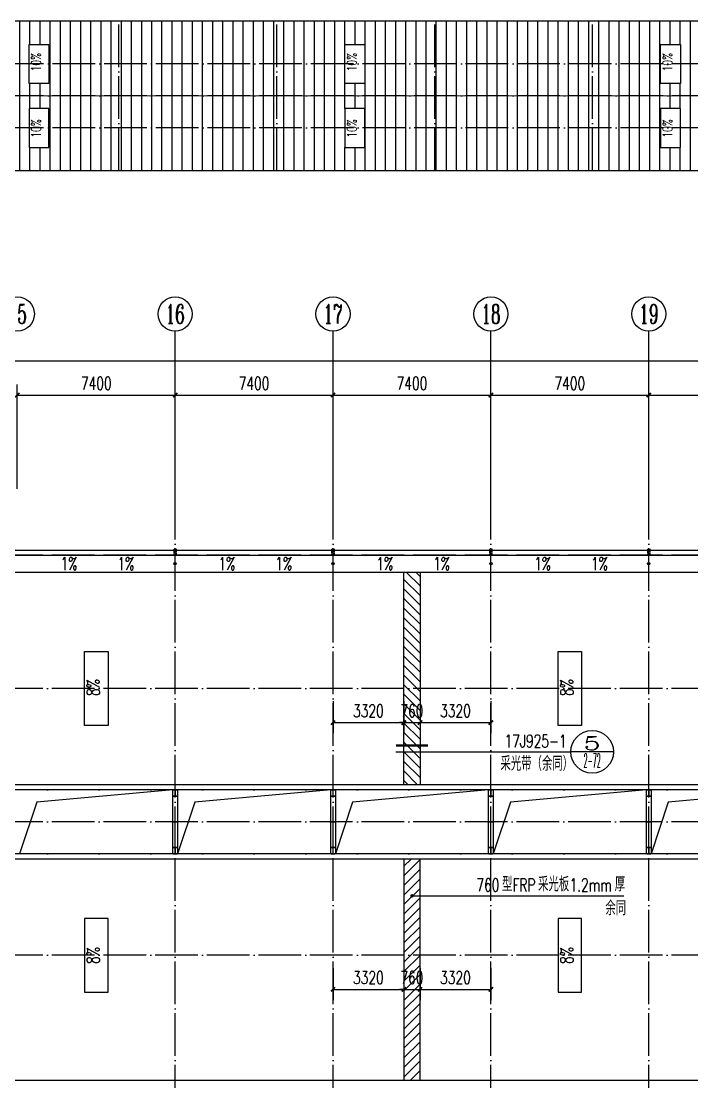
# Model space of a CAD drawing. Extents: x 13898408 to 14113608, y -853943 to -68012.
# Drawn here: x 14020392 to 14051825, y -511923 to -462223 of the extents above; entities that cross this region are included whole.
import ezdxf
from ezdxf.enums import TextEntityAlignment as Align

# ---------------------------------------------------------------- set-up
doc = ezdxf.new("R2010")
doc.units = 0
doc.header["$LTSCALE"] = 1000
doc.header["$MEASUREMENT"] = 0
doc.linetypes.add('DASH', pattern=[0.35, 0.25, -0.1])
doc.linetypes.add('DOTE', pattern=[2.4200000000000004, 2, -0.2, 0.02, -0.2])
for name, color, linetype in [('AXIS', 3, 'Continuous'), ('AXIS_TEXT', 7, 'Continuous'), ('COLUMN', 2, 'Continuous'), ('DIM_IDEN', 3, 'Continuous'), ('DIM_LEAD', 3, 'Continuous'), ('DIM_SYMB', 3, 'Continuous'), ('DOTE', 1, 'DOTE'), ('PUB_DIM', 3, 'Continuous'), ('PUB_TEXT', 7, 'Continuous'), ('WALL-PARAPET', 6, 'Continuous'), ('填充', 251, 'Continuous'), ('采光带', 4, 'Continuous'), ('雨水管', 4, 'Continuous')]:
    doc.layers.add(name, color=color, linetype=linetype)
doc.styles.add('_TCH_AXIS', font='COMPLEX', dxfattribs={"bigfont": 'GBCBIG'})
doc.styles.add('_TCH_DIM', font='SIMPLEX', dxfattribs={"bigfont": 'GBCBIG'})
doc.styles.add('_TCH_DIM_T3', font='SIMPLEX', dxfattribs={"width": 0.7058823529411765, "bigfont": 'GBCBIG'})
doc.styles.add('_TCH_LABEL', font='COMPLEX', dxfattribs={"bigfont": 'GBCBIG'})
doc.styles.add('COMPLEX', font='COMPLEX')
doc.dimstyles.new('_TCH_ARCH&&200', dxfattribs={"dimtxt": 595, "dimasz": 200, "dimexe": 500, "dimexo": 600, "dimgap": 252.5, "dimtad": 1, "dimdec": 0, "dimzin": 0, "dimdsep": 46, "dimtxsty": '_TCH_DIM_T3', "dimblk": 'ARCHTICK', "dimcen": 0.09, "dimclrt": 7, "dimazin": 2, "dimtfac": 1, "dimtdec": 0, "dimtix": 1, "dimtmove": 2, "dimatfit": 3, "dimfxl": 0, "dimtolj": 1, "dimtzin": 0, "dimarcsym": 0})

# ---------------------------------------------------------------- blocks, each defined once
blk = doc.blocks.new('A$C0FCD69EC')
at = {"layer": 'COLUMN'}
blk.add_hatch(color=256, dxfattribs=at).paths.add_polyline_path([(299.999714444275, 180.0000497678993), (293.9997144443914, 180.0000497677538), (293.9997144441586, 94.00004976792843), (5.999714444275014, 94.00004976798664), (5.999714444391429, 180.0000497678702), (-0.0002855557249858975, 180.0000497678993), (-0.0002855557249858975, 4.976792843081057e-05), (5.999714444391429, 4.976781201548874e-05), (5.999714444275014, 86.0000497677247), (293.9997144445078, 86.00004976789933), (293.999714444275, 4.976769560016692e-05), (299.9997144443914, 4.976789932698011e-05)])
blk.add_lwpolyline([(299.9997144443914, 4.976789932698011e-05), (293.999714444275, 4.976766649633646e-05), (293.9997144443914, 86.00004976789933), (5.999714444391429, 86.0000497676665), (5.999714444391429, 4.976778291165829e-05), (-0.0002855556085705757, 4.976789932698011e-05), (-0.0002855556085705757, 180.0000497678993), (5.999714444391429, 180.0000497678993), (5.999714444391429, 94.00004976801574), (293.9997144443914, 94.00004976789933), (293.9997144443914, 180.0000497677829), (299.9997144443914, 180.0000497678993)], close=True, dxfattribs=at)
blk = doc.blocks.new('A$C22C4548D')
blk.add_line((0.0004046472022309899, 9.999955800594762), (300.0004046472022, 9.999955800594762))
blk.add_lwpolyline([(30.00040464720223, 19.99995580059476), (270.0004046472022, 19.99995580059476), (270.0004046472022, -4.419940523803234e-05), (30.00040464720223, -4.419940523803234e-05)], close=True)
blk = doc.blocks.new('_AXISO')
blk.add_circle((0, 0), 0.5)
at = {"layer": 'AXIS_TEXT', "style": 'COMPLEX', "width": 1.041666666666667}
blk.add_attdef('A', text='', height=0.56, dxfattribs=at).set_placement((-0.25, -0.28), (0.25, -0.28), align=Align.FIT)
blk = doc.blocks.new('_ArchTick')
at = {"color": 0, "linetype": 'ByBlock', "const_width": 0.4}
blk.add_lwpolyline([(-0.5, -0.5), (0.5, 0.5)], dxfattribs=at)
blk = doc.blocks.new('*D288')
at = {"layer": 'AXIS', "color": 0, "lineweight": -2}
for p, q in [((13916367.97687772, -484143.0729510067), (13916367.97687772, -477643.0729510067)), ((14079647.97687772, -484143.0729510067), (14079647.97687772, -477643.0729510067)), ((13916367.97687772, -478143.0729510067), (14079647.97687772, -478143.0729510067))]:
    blk.add_line(p, q, dxfattribs=at)
at = {"layer": 'Defpoints', "color": 0}
for p in [(14079647.97687772, -478143.0729510067), (13916367.97687772, -484743.0729510067), (14079647.97687772, -484743.0729510067)]:
    blk.add_point(p, dxfattribs=at)
at = {"layer": 'AXIS', "color": 0, "lineweight": -2, "xscale": 200, "yscale": 200, "zscale": 200, "rotation": 180}
blk.add_blockref('_ArchTick', (13916367.97687772, -478143.0729510067), dxfattribs=at)
at = {"layer": 'AXIS', "color": 0, "lineweight": -2, "xscale": 200, "yscale": 200, "zscale": 200}
blk.add_blockref('_ArchTick', (14079647.97687772, -478143.0729510067), dxfattribs=at)
at = {"layer": 'AXIS', "color": 7, "insert": (13998007.97687772, -477593.0729510067), "char_height": 595, "attachment_point": 5, "style": '_TCH_DIM_T3'}
blk.add_mtext('\\A1;163280', dxfattribs=at)
blk = doc.blocks.new('*D304')
at = {"layer": 'AXIS', "color": 0, "lineweight": -2}
for p, q in [((14020207.97687771, -484143.0729510067), (14020207.97687771, -479243.0729510067)), ((14027607.97687771, -484143.0729510067), (14027607.97687771, -479243.0729510067)), ((14020207.97687771, -479743.0729510067), (14027607.97687771, -479743.0729510067))]:
    blk.add_line(p, q, dxfattribs=at)
at = {"layer": 'Defpoints', "color": 0}
for p in [(14027607.97687771, -479743.0729510067), (14020207.97687771, -484743.0729510067), (14027607.97687771, -484743.0729510067)]:
    blk.add_point(p, dxfattribs=at)
at = {"layer": 'AXIS', "color": 0, "lineweight": -2, "xscale": 200, "yscale": 200, "zscale": 200, "rotation": 180}
blk.add_blockref('_ArchTick', (14020207.97687771, -479743.0729510067), dxfattribs=at)
at = {"layer": 'AXIS', "color": 0, "lineweight": -2, "xscale": 200, "yscale": 200, "zscale": 200}
blk.add_blockref('_ArchTick', (14027607.97687771, -479743.0729510067), dxfattribs=at)
at = {"layer": 'AXIS', "color": 7, "insert": (14023907.97687771, -479193.0729510067), "char_height": 595, "attachment_point": 5, "style": '_TCH_DIM_T3'}
blk.add_mtext('\\A1;7400', dxfattribs=at)
blk = doc.blocks.new('*D305')
at = {"layer": 'AXIS', "color": 0, "lineweight": -2}
for p, q in [((14027607.97687771, -484143.0729510067), (14027607.97687771, -479243.0729510067)), ((14035007.97687771, -484143.0729510067), (14035007.97687771, -479243.0729510067)), ((14027607.97687771, -479743.0729510067), (14035007.97687771, -479743.0729510067))]:
    blk.add_line(p, q, dxfattribs=at)
at = {"layer": 'Defpoints', "color": 0}
for p in [(14035007.97687771, -479743.0729510067), (14027607.97687771, -484743.0729510067), (14035007.97687771, -484743.0729510067)]:
    blk.add_point(p, dxfattribs=at)
at = {"layer": 'AXIS', "color": 0, "lineweight": -2, "xscale": 200, "yscale": 200, "zscale": 200, "rotation": 180}
blk.add_blockref('_ArchTick', (14027607.97687771, -479743.0729510067), dxfattribs=at)
at = {"layer": 'AXIS', "color": 0, "lineweight": -2, "xscale": 200, "yscale": 200, "zscale": 200}
blk.add_blockref('_ArchTick', (14035007.97687771, -479743.0729510067), dxfattribs=at)
at = {"layer": 'AXIS', "color": 7, "insert": (14031307.97687771, -479193.0729510067), "char_height": 595, "attachment_point": 5, "style": '_TCH_DIM_T3'}
blk.add_mtext('\\A1;7400', dxfattribs=at)
blk = doc.blocks.new('*D306')
at = {"layer": 'AXIS', "color": 0, "lineweight": -2}
for p, q in [((14035007.97687771, -484143.0729510067), (14035007.97687771, -479243.0729510067)), ((14042407.97687771, -484143.0729510067), (14042407.97687771, -479243.0729510067)), ((14035007.97687771, -479743.0729510067), (14042407.97687771, -479743.0729510067))]:
    blk.add_line(p, q, dxfattribs=at)
at = {"layer": 'Defpoints', "color": 0}
for p in [(14042407.97687771, -479743.0729510067), (14035007.97687771, -484743.0729510067), (14042407.97687771, -484743.0729510067)]:
    blk.add_point(p, dxfattribs=at)
at = {"layer": 'AXIS', "color": 0, "lineweight": -2, "xscale": 200, "yscale": 200, "zscale": 200, "rotation": 180}
blk.add_blockref('_ArchTick', (14035007.97687771, -479743.0729510067), dxfattribs=at)
at = {"layer": 'AXIS', "color": 0, "lineweight": -2, "xscale": 200, "yscale": 200, "zscale": 200}
blk.add_blockref('_ArchTick', (14042407.97687771, -479743.0729510067), dxfattribs=at)
at = {"layer": 'AXIS', "color": 7, "insert": (14038707.97687771, -479193.0729510067), "char_height": 595, "attachment_point": 5, "style": '_TCH_DIM_T3'}
blk.add_mtext('\\A1;7400', dxfattribs=at)
blk = doc.blocks.new('*D307')
at = {"layer": 'AXIS', "color": 0, "lineweight": -2}
for p, q in [((14042407.97687771, -484143.0729510067), (14042407.97687771, -479243.0729510067)), ((14049807.97687771, -484143.0729510067), (14049807.97687771, -479243.0729510067)), ((14042407.97687771, -479743.0729510067), (14049807.97687771, -479743.0729510067))]:
    blk.add_line(p, q, dxfattribs=at)
at = {"layer": 'Defpoints', "color": 0}
for p in [(14049807.97687771, -479743.0729510067), (14042407.97687771, -484743.0729510067), (14049807.97687771, -484743.0729510067)]:
    blk.add_point(p, dxfattribs=at)
at = {"layer": 'AXIS', "color": 0, "lineweight": -2, "xscale": 200, "yscale": 200, "zscale": 200, "rotation": 180}
blk.add_blockref('_ArchTick', (14042407.97687771, -479743.0729510067), dxfattribs=at)
at = {"layer": 'AXIS', "color": 0, "lineweight": -2, "xscale": 200, "yscale": 200, "zscale": 200}
blk.add_blockref('_ArchTick', (14049807.97687771, -479743.0729510067), dxfattribs=at)
at = {"layer": 'AXIS', "color": 7, "insert": (14046107.97687771, -479193.0729510067), "char_height": 595, "attachment_point": 5, "style": '_TCH_DIM_T3'}
blk.add_mtext('\\A1;7400', dxfattribs=at)
blk = doc.blocks.new('*D308')
at = {"layer": 'AXIS', "color": 0, "lineweight": -2}
for p, q in [((14049807.97687771, -484143.0729510067), (14049807.97687771, -479243.0729510067)), ((14057207.97687771, -484143.0729510067), (14057207.97687771, -479243.0729510067)), ((14049807.97687771, -479743.0729510067), (14057207.97687771, -479743.0729510067))]:
    blk.add_line(p, q, dxfattribs=at)
at = {"layer": 'Defpoints', "color": 0}
for p in [(14057207.97687771, -479743.0729510067), (14049807.97687771, -484743.0729510067), (14057207.97687771, -484743.0729510067)]:
    blk.add_point(p, dxfattribs=at)
at = {"layer": 'AXIS', "color": 0, "lineweight": -2, "xscale": 200, "yscale": 200, "zscale": 200, "rotation": 180}
blk.add_blockref('_ArchTick', (14049807.97687771, -479743.0729510067), dxfattribs=at)
at = {"layer": 'AXIS', "color": 0, "lineweight": -2, "xscale": 200, "yscale": 200, "zscale": 200}
blk.add_blockref('_ArchTick', (14057207.97687771, -479743.0729510067), dxfattribs=at)
at = {"layer": 'AXIS', "color": 7, "insert": (14053507.97687771, -479193.0729510067), "char_height": 595, "attachment_point": 5, "style": '_TCH_DIM_T3'}
blk.add_mtext('\\A1;7400', dxfattribs=at)
blk = doc.blocks.new('*D726')
at = {"layer": 'Defpoints', "color": 0}
for p in [(14035007.97687771, -505993.0729510067), (14038327.97687771, -505993.0729510067), (14038327.97687771, -507593.0729509343)]:
    blk.add_point(p, dxfattribs=at)
at = {"layer": 'PUB_DIM', "color": 0, "lineweight": -2}
for p, q in [((14035007.97687771, -506593.0729510067), (14035007.97687771, -508093.0729509343)), ((14038327.97687771, -506593.0729510067), (14038327.97687771, -508093.0729509343)), ((14035007.97687771, -507593.0729509343), (14038327.97687771, -507593.0729509343))]:
    blk.add_line(p, q, dxfattribs=at)
at = {"layer": 'PUB_DIM', "color": 0, "lineweight": -2, "xscale": 200, "yscale": 200, "zscale": 200, "rotation": 180}
blk.add_blockref('_ArchTick', (14035007.97687771, -507593.0729509343), dxfattribs=at)
at = {"layer": 'PUB_DIM', "color": 0, "lineweight": -2, "xscale": 200, "yscale": 200, "zscale": 200}
blk.add_blockref('_ArchTick', (14038327.97687771, -507593.0729509343), dxfattribs=at)
at = {"layer": 'PUB_DIM', "color": 7, "insert": (14036667.97687771, -507043.0729509343), "char_height": 595, "attachment_point": 5, "style": '_TCH_DIM_T3'}
blk.add_mtext('\\A1;3320', dxfattribs=at)
blk = doc.blocks.new('*D727')
at = {"layer": 'Defpoints', "color": 0}
for p in [(14038327.97687771, -505993.0729510067), (14039087.97687771, -505993.0729510067), (14039087.97687771, -507593.0729509343)]:
    blk.add_point(p, dxfattribs=at)
at = {"layer": 'PUB_DIM', "color": 0, "lineweight": -2}
for p, q in [((14038327.97687771, -506593.0729510067), (14038327.97687771, -508093.0729509343)), ((14039087.97687771, -506593.0729510067), (14039087.97687771, -508093.0729509343)), ((14038327.97687771, -507593.0729509343), (14038127.97687771, -507593.0729509343)), ((14038327.97687771, -507593.0729509343), (14039087.97687771, -507593.0729509343)), ((14039087.97687771, -507593.0729509343), (14039287.97687771, -507593.0729509343))]:
    blk.add_line(p, q, dxfattribs=at)
at = {"layer": 'PUB_DIM', "color": 0, "lineweight": -2, "xscale": 200, "yscale": 200, "zscale": 200}
blk.add_blockref('_ArchTick', (14038327.97687771, -507593.0729509343), dxfattribs=at)
at = {"layer": 'PUB_DIM', "color": 0, "lineweight": -2, "xscale": 200, "yscale": 200, "zscale": 200, "rotation": 180}
blk.add_blockref('_ArchTick', (14039087.97687771, -507593.0729509343), dxfattribs=at)
at = {"layer": 'PUB_DIM', "color": 7, "insert": (14038707.97687771, -507043.0729509343), "char_height": 595, "attachment_point": 5, "style": '_TCH_DIM_T3'}
blk.add_mtext('\\A1;760', dxfattribs=at)
blk = doc.blocks.new('*D728')
at = {"layer": 'Defpoints', "color": 0}
for p in [(14039087.97687771, -505993.0729510067), (14042407.97687771, -505993.0729510067), (14042407.97687771, -507593.0729509343)]:
    blk.add_point(p, dxfattribs=at)
at = {"layer": 'PUB_DIM', "color": 0, "lineweight": -2}
for p, q in [((14039087.97687771, -506593.0729510067), (14039087.97687771, -508093.0729509343)), ((14042407.97687771, -506593.0729510067), (14042407.97687771, -508093.0729509343)), ((14039087.97687771, -507593.0729509343), (14042407.97687771, -507593.0729509343))]:
    blk.add_line(p, q, dxfattribs=at)
at = {"layer": 'PUB_DIM', "color": 0, "lineweight": -2, "xscale": 200, "yscale": 200, "zscale": 200, "rotation": 180}
blk.add_blockref('_ArchTick', (14039087.97687771, -507593.0729509343), dxfattribs=at)
at = {"layer": 'PUB_DIM', "color": 0, "lineweight": -2, "xscale": 200, "yscale": 200, "zscale": 200}
blk.add_blockref('_ArchTick', (14042407.97687771, -507593.0729509343), dxfattribs=at)
at = {"layer": 'PUB_DIM', "color": 7, "insert": (14040747.97687771, -507043.0729509343), "char_height": 595, "attachment_point": 5, "style": '_TCH_DIM_T3'}
blk.add_mtext('\\A1;3320', dxfattribs=at)
blk = doc.blocks.new('*D729')
at = {"layer": 'Defpoints', "color": 0}
for p in [(14035007.97687771, -493493.0729510067), (14038327.97687771, -493493.0729510067), (14038327.97687771, -495093.0729509343)]:
    blk.add_point(p, dxfattribs=at)
at = {"layer": 'PUB_DIM', "color": 0, "lineweight": -2}
for p, q in [((14035007.97687771, -494093.0729510067), (14035007.97687771, -495593.0729509343)), ((14038327.97687771, -494093.0729510067), (14038327.97687771, -495593.0729509343)), ((14035007.97687771, -495093.0729509343), (14038327.97687771, -495093.0729509343))]:
    blk.add_line(p, q, dxfattribs=at)
at = {"layer": 'PUB_DIM', "color": 0, "lineweight": -2, "xscale": 200, "yscale": 200, "zscale": 200, "rotation": 180}
blk.add_blockref('_ArchTick', (14035007.97687771, -495093.0729509343), dxfattribs=at)
at = {"layer": 'PUB_DIM', "color": 0, "lineweight": -2, "xscale": 200, "yscale": 200, "zscale": 200}
blk.add_blockref('_ArchTick', (14038327.97687771, -495093.0729509343), dxfattribs=at)
at = {"layer": 'PUB_DIM', "color": 7, "insert": (14036667.97687771, -494543.0729509343), "char_height": 595, "attachment_point": 5, "style": '_TCH_DIM_T3'}
blk.add_mtext('\\A1;3320', dxfattribs=at)
blk = doc.blocks.new('*D730')
at = {"layer": 'Defpoints', "color": 0}
for p in [(14038327.97687771, -493493.0729510067), (14039087.97687771, -493493.0729510067), (14039087.97687771, -495093.0729509343)]:
    blk.add_point(p, dxfattribs=at)
at = {"layer": 'PUB_DIM', "color": 0, "lineweight": -2}
for p, q in [((14038327.97687771, -494093.0729510067), (14038327.97687771, -495593.0729509343)), ((14039087.97687771, -494093.0729510067), (14039087.97687771, -495593.0729509343)), ((14038327.97687771, -495093.0729509343), (14038127.97687771, -495093.0729509343)), ((14038327.97687771, -495093.0729509343), (14039087.97687771, -495093.0729509343)), ((14039087.97687771, -495093.0729509343), (14039287.97687771, -495093.0729509343))]:
    blk.add_line(p, q, dxfattribs=at)
at = {"layer": 'PUB_DIM', "color": 0, "lineweight": -2, "xscale": 200, "yscale": 200, "zscale": 200}
blk.add_blockref('_ArchTick', (14038327.97687771, -495093.0729509343), dxfattribs=at)
at = {"layer": 'PUB_DIM', "color": 0, "lineweight": -2, "xscale": 200, "yscale": 200, "zscale": 200, "rotation": 180}
blk.add_blockref('_ArchTick', (14039087.97687771, -495093.0729509343), dxfattribs=at)
at = {"layer": 'PUB_DIM', "color": 7, "insert": (14038707.97687771, -494543.0729509343), "char_height": 595, "attachment_point": 5, "style": '_TCH_DIM_T3'}
blk.add_mtext('\\A1;760', dxfattribs=at)
blk = doc.blocks.new('*D731')
at = {"layer": 'Defpoints', "color": 0}
for p in [(14039087.97687771, -493493.0729510067), (14042407.97687771, -493493.0729510067), (14042407.97687771, -495093.0729509343)]:
    blk.add_point(p, dxfattribs=at)
at = {"layer": 'PUB_DIM', "color": 0, "lineweight": -2}
for p, q in [((14039087.97687771, -494093.0729510067), (14039087.97687771, -495593.0729509343)), ((14042407.97687771, -494093.0729510067), (14042407.97687771, -495593.0729509343)), ((14039087.97687771, -495093.0729509343), (14042407.97687771, -495093.0729509343))]:
    blk.add_line(p, q, dxfattribs=at)
at = {"layer": 'PUB_DIM', "color": 0, "lineweight": -2, "xscale": 200, "yscale": 200, "zscale": 200, "rotation": 180}
blk.add_blockref('_ArchTick', (14039087.97687771, -495093.0729509343), dxfattribs=at)
at = {"layer": 'PUB_DIM', "color": 0, "lineweight": -2, "xscale": 200, "yscale": 200, "zscale": 200}
blk.add_blockref('_ArchTick', (14042407.97687771, -495093.0729509343), dxfattribs=at)
at = {"layer": 'PUB_DIM', "color": 7, "insert": (14040747.97687771, -494543.0729509343), "char_height": 595, "attachment_point": 5, "style": '_TCH_DIM_T3'}
blk.add_mtext('\\A1;3320', dxfattribs=at)

msp = doc.modelspace()

# ---------------------------------------------------------------- hatches: boundary and pattern name
at = {"layer": '填充', "ltscale": 0.5}
h = msp.add_hatch(dxfattribs=at)
h.set_pattern_fill('ANSI31', color=256, scale=300, angle=45, style=0)
h.set_pattern_definition([(90, (0, 0), (-476.25, 8.526512829121202e-14), [])])
h.paths.add_polyline_path([(14077105.02399006, -462222.9080084783), (13928445.02399006, -462222.9080084783), (13928445.02399006, -465722.9080084783), (14077105.02399006, -465722.9080084783)])
h.paths.add_polyline_path([(13977291.52399007, -465135.4080084823), (13976358.52399007, -465135.4080084823), (13976358.52399007, -463310.4080084823), (13977291.52399007, -463310.4080084823)], flags=16)
h.paths.add_polyline_path([(13991158.52399006, -463310.4080084823), (13992091.52399006, -463310.4080084823), (13992091.52399006, -465135.4080084823), (13991158.52399006, -465135.4080084823)], flags=16)
h.paths.add_polyline_path([(13962491.52399007, -465135.4080084823), (13961558.52399007, -465135.4080084823), (13961558.52399007, -463310.4080084823), (13962491.52399007, -463310.4080084823)], flags=16)
h.paths.add_polyline_path([(14005958.52399006, -463310.4080084823), (14006891.52399006, -463310.4080084823), (14006891.52399006, -465135.4080084823), (14005958.52399006, -465135.4080084823)], flags=16)
h.paths.add_polyline_path([(13947691.52399007, -465135.4080084823), (13946758.52399007, -465135.4080084823), (13946758.52399007, -463310.4080084823), (13947691.52399007, -463310.4080084823)], flags=16)
h.paths.add_polyline_path([(14020758.52399007, -463310.4080084823), (14021691.52399007, -463310.4080084823), (14021691.52399007, -465135.4080084823), (14020758.52399007, -465135.4080084823)], flags=16)
h.paths.add_polyline_path([(13932891.52399007, -465135.4080084823), (13931958.52399007, -465135.4080084823), (13931958.52399007, -463310.4080084823), (13932891.52399007, -463310.4080084823)], flags=16)
h.paths.add_polyline_path([(14035558.52399007, -463310.4080084823), (14036491.52399007, -463310.4080084823), (14036491.52399007, -465135.4080084823), (14035558.52399007, -465135.4080084823)], flags=16)
h.paths.add_polyline_path([(14050358.52399006, -463310.4080084823), (14051291.52399006, -463310.4080084823), (14051291.52399006, -465135.4080084823), (14050358.52399006, -465135.4080084823)], flags=16)
h.paths.add_polyline_path([(14065158.52399006, -463310.4080084823), (14066091.52399006, -463310.4080084823), (14066091.52399006, -465135.4080084823), (14065158.52399006, -465135.4080084823)], flags=16)
h.paths.add_polyline_path([(14077105.02399006, -465722.9080084783), (13928445.02399006, -465722.9080084783), (13928445.02399006, -469222.9080084783), (14077105.02399006, -469222.9080084783)])
h.paths.add_polyline_path([(13977291.52399007, -468135.4080084292), (13976358.52399007, -468135.4080084292), (13976358.52399007, -466310.4080084292), (13977291.52399007, -466310.4080084292)], flags=16)
h.paths.add_polyline_path([(13991158.52399006, -466310.4080084292), (13992091.52399006, -466310.4080084292), (13992091.52399006, -468135.4080084292), (13991158.52399006, -468135.4080084292)], flags=16)
h.paths.add_polyline_path([(13962491.52399007, -468135.4080084292), (13961558.52399007, -468135.4080084292), (13961558.52399007, -466310.4080084292), (13962491.52399007, -466310.4080084292)], flags=16)
h.paths.add_polyline_path([(14005958.52399006, -466310.4080084292), (14006891.52399006, -466310.4080084292), (14006891.52399006, -468135.4080084292), (14005958.52399006, -468135.4080084292)], flags=16)
h.paths.add_polyline_path([(13947691.52399007, -468135.4080084292), (13946758.52399007, -468135.4080084292), (13946758.52399007, -466310.4080084292), (13947691.52399007, -466310.4080084292)], flags=16)
h.paths.add_polyline_path([(14020758.52399007, -466310.4080084292), (14021691.52399007, -466310.4080084292), (14021691.52399007, -468135.4080084292), (14020758.52399007, -468135.4080084292)], flags=16)
h.paths.add_polyline_path([(13932891.52399007, -468135.4080084292), (13931958.52399007, -468135.4080084292), (13931958.52399007, -466310.4080084292), (13932891.52399007, -466310.4080084292)], flags=16)
h.paths.add_polyline_path([(14035558.52399007, -466310.4080084292), (14036491.52399007, -466310.4080084292), (14036491.52399007, -468135.4080084292), (14035558.52399007, -468135.4080084292)], flags=16)
h.paths.add_polyline_path([(14050358.52399006, -466310.4080084292), (14051291.52399006, -466310.4080084292), (14051291.52399006, -468135.4080084292), (14050358.52399006, -468135.4080084292)], flags=16)
h.paths.add_polyline_path([(14065158.52399006, -466310.4080084292), (14066091.52399006, -466310.4080084292), (14066091.52399006, -468135.4080084292), (14065158.52399006, -468135.4080084292)], flags=16)
h.paths.add_polyline_path([(13977023.54460426, -464685.4705084839), (13977023.54460426, -463652.3455084839), (13976354.16960426, -463652.3455084856), (13976354.16960426, -464685.4705084856)], flags=24)
h.paths.add_polyline_path([(13962223.54460426, -464685.4705084839), (13962223.54460426, -463652.3455084839), (13961554.16960426, -463652.3455084856), (13961554.16960426, -464685.4705084856)], flags=24)
h.paths.add_polyline_path([(13991823.54460425, -464685.4705084839), (13991823.54460425, -463652.3455084839), (13991154.16960425, -463652.3455084856), (13991154.16960425, -464685.4705084856)], flags=24)
h.paths.add_polyline_path([(14006623.54460426, -464685.4705084839), (14006623.54460425, -463652.3455084839), (14005954.16960425, -463652.3455084856), (14005954.16960426, -464685.4705084856)], flags=24)
h.paths.add_polyline_path([(13977023.54460426, -467793.4705084267), (13977023.54460426, -466760.3455084267), (13976354.16960426, -466760.345508425), (13976354.16960426, -467793.470508425)], flags=24)
h.paths.add_polyline_path([(13962223.54460425, -467793.4705084267), (13962223.54460426, -466760.3455084267), (13961554.16960426, -466760.345508425), (13961554.16960425, -467793.470508425)], flags=24)
h.paths.add_polyline_path([(13991823.54460425, -467793.4705084267), (13991823.54460425, -466760.3455084267), (13991154.16960425, -466760.345508425), (13991154.16960425, -467793.470508425)], flags=24)
h.paths.add_polyline_path([(14006623.54460425, -467793.4705084267), (14006623.54460425, -466760.3455084267), (14005954.16960425, -466760.345508425), (14005954.16960425, -467793.470508425)], flags=24)
at = {"layer": '采光带'}
h = msp.add_hatch(dxfattribs=at)
h.set_pattern_fill('ANSI31', color=250, scale=200, style=0)
h.set_pattern_definition([(315, (4992139.135873653, -722835.2449354457), (-224.5064030267288, -224.5064030267288), [])])
h.paths.add_polyline_path([(14039087.97687771, -488043.0729510079), (14039087.97687771, -498003.0729510344), (14038327.97687771, -498003.0729510344), (14038327.97687771, -488043.0729510079)])
h = msp.add_hatch(dxfattribs=at)
h.set_pattern_fill('ANSI31', color=250, scale=200, style=0)
h.set_pattern_definition([(45, (4992139.135873653, -274550.9009666155), (-224.5064030267288, 224.5064030267288), [])])
h.paths.add_polyline_path([(14039087.97687771, -511843.0729510065), (14039087.97687771, -501483.0729510316), (14038327.97687771, -501483.0729510316), (14038327.97687771, -511843.0729510065)])

# ---------------------------------------------------------------- linework, layer by layer
at = {"ltscale": 0.5}
for p, q in [((13916607.97687771, -488043.0729510072), (14079407.97687771, -488043.0729510065)), ((13916607.97687771, -511843.0729510065), (14079407.97687771, -511843.0729510065))]:
    msp.add_line(p, q, dxfattribs=at)
for points in [[(13928445.02399006, -469222.9080084783), (14077105.02399006, -469222.9080084783), (14077105.02399006, -462222.9080084783), (13928445.02399006, -462222.9080084783)], [(14023354.04857262, -491764.571485016), (14024461.90518281, -491764.571485016), (14024461.90518281, -495221.5744169974), (14023354.04857262, -495221.5744169974)], [(14045554.04857262, -491764.571485016), (14046661.90518281, -491764.571485016), (14046661.90518281, -495221.5744169974), (14045554.04857262, -495221.5744169974)], [(14027497.97687771, -501243.0729510067), (14027497.97687771, -498243.0729510318), (14027717.97687771, -498243.0729510318), (14027717.97687771, -501243.0729510067)], [(14034897.97687771, -501243.0729510067), (14034897.97687771, -498243.0729510318), (14035117.97687771, -498243.0729510318), (14035117.97687771, -501243.0729510067)], [(14042297.97687771, -501243.0729510067), (14042297.97687771, -498243.0729510318), (14042517.97687771, -498243.0729510318), (14042517.97687771, -501243.0729510067)], [(14049697.97687771, -501243.0729510067), (14049697.97687771, -498243.0729510318), (14049917.97687771, -498243.0729510318), (14049917.97687771, -501243.0729510067)], [(14023354.04857262, -507721.5744169974), (14024461.90518281, -507721.5744169974), (14024461.90518281, -504264.571485016), (14023354.04857262, -504264.571485016)], [(14045554.04857262, -507721.5744169974), (14046661.90518281, -507721.5744169974), (14046661.90518281, -504264.571485016), (14045554.04857262, -504264.571485016)]]:
    msp.add_lwpolyline(points, close=True)
for points in [[(14021691.52399007, -465135.4080084823), (14020758.52399007, -465135.4080084823), (14020758.52399007, -463310.4080084823), (14021691.52399007, -463310.4080084823)], [(14036491.52399007, -465135.4080084823), (14035558.52399007, -465135.4080084823), (14035558.52399007, -463310.4080084823), (14036491.52399007, -463310.4080084823)], [(14051291.52399006, -465135.4080084823), (14050358.52399006, -465135.4080084823), (14050358.52399006, -463310.4080084823), (14051291.52399006, -463310.4080084823)], [(14021691.52399007, -466310.4080084292), (14020758.52399007, -466310.4080084292), (14020758.52399007, -468135.4080084292), (14021691.52399007, -468135.4080084292)], [(14036491.52399007, -466310.4080084292), (14035558.52399007, -466310.4080084292), (14035558.52399007, -468135.4080084292), (14036491.52399007, -468135.4080084292)], [(14051291.52399006, -466310.4080084292), (14050358.52399006, -466310.4080084292), (14050358.52399006, -468135.4080084292), (14051291.52399006, -468135.4080084292)], [(13916367.97687771, -487003.0729510067), (14079647.97687771, -487003.0729510067), (14079647.97687771, -537483.0729510067), (13916367.97687771, -537483.0729510067)], [(13916607.97687771, -487243.0729510067), (14079407.97687771, -487243.0729510067), (14079407.97687771, -537243.0729510067), (13916607.97687771, -537243.0729510067)]]:
    msp.add_lwpolyline(points, close=True, dxfattribs=at)
msp.add_lwpolyline([(13928445.02399006, -465722.9080084783, 50, 50, 0), (14077105.02399006, -465722.9080084783, 50, 50, 0)], format="xyseb", dxfattribs=at)
at = {"linetype": 'DASH', "ltscale": 0.3}
for points in [[(14027657.97687771, -487243.0729510074), (14027557.97687771, -487243.0729510076), (14027557.97687771, -486943.0729510076), (14027657.97687771, -486943.0729510074)], [(14035057.97687771, -487243.0729510074), (14034957.97687771, -487243.0729510076), (14034957.97687771, -486943.0729510076), (14035057.97687771, -486943.0729510074)], [(14042457.97687771, -487243.0729510074), (14042357.97687771, -487243.0729510076), (14042357.97687771, -486943.0729510076), (14042457.97687771, -486943.0729510074)], [(14049857.97687771, -487243.0729510074), (14049757.97687771, -487243.0729510076), (14049757.97687771, -486943.0729510076), (14049857.97687771, -486943.0729510074)]]:
    msp.add_lwpolyline(points, close=True, dxfattribs=at)
for points in [[(14027497.97687771, -498243.0729510318), (14021123.91033332, -498813.7456850566), (14020317.97687771, -501243.0732106345)], [(14034897.97687771, -498243.0729510318), (14028523.91033332, -498813.7456850566), (14027717.97687771, -501243.0732106345)], [(14042297.97687771, -498243.0729510318), (14035923.91033332, -498813.7456850566), (14035117.97687771, -501243.0732106345)], [(14049697.97687771, -498243.0729510318), (14043323.91033332, -498813.7456850566), (14042517.97687771, -501243.0732106345)], [(14057097.97687771, -498243.0729510318), (14050723.91033332, -498813.7456850566), (14049917.97687771, -501243.0732106345)]]:
    msp.add_lwpolyline(points)
at = {"layer": 'AXIS'}
for p, q in [((14027607.97687771, -484743.0729510067), (14027607.97687771, -476743.0729510067)), ((14035007.97687771, -484743.0729510067), (14035007.97687771, -476743.0729510067)), ((14042407.97687771, -484743.0729510067), (14042407.97687771, -476743.0729510067)), ((14049807.97687771, -484743.0729510067), (14049807.97687771, -476743.0729510067))]:
    msp.add_line(p, q, dxfattribs=at)
at = {"layer": 'DIM_IDEN'}
for p, q in [((14037957.97687771, -496463.3664920268), (14041627.97687771, -496463.366492027)), ((14041627.97687771, -496463.366492027), (14046155.19294423, -496463.366492027)), ((14048155.19294423, -496463.366492027), (14046155.19294423, -496463.366492027))]:
    msp.add_line(p, q, dxfattribs=at)
at = {"layer": 'DIM_IDEN', "const_width": 100}
msp.add_lwpolyline([(14037957.97687771, -496163.3664920268), (14039457.97687771, -496163.3664920269)], dxfattribs=at)
at = {"layer": 'DIM_IDEN'}
msp.add_circle((14047155.19294423, -496463.366492027), 1000, dxfattribs=at)
at = {"layer": 'DIM_LEAD'}
for p, q in [((14038707.97687771, -503208.196808174), (14041207.97687771, -503208.196808174)), ((14041207.97687771, -503208.196808174), (14048631.44003287, -503208.196808174))]:
    msp.add_line(p, q, dxfattribs=at)
at = {"layer": 'DIM_LEAD', "const_width": 80}
msp.add_lwpolyline([(14038667.97687771, -503208.196808174, 1), (14038747.97687771, -503208.196808174, 1)], format="xyb", close=True, dxfattribs=at)
at = {"layer": 'DIM_SYMB'}
for points in [[(14021469.48210426, -464918.908008486, 0, 0, 0), (14021469.48210426, -463868.9080084823, 120, 0, 0), (14021469.48210425, -463418.9080084823, 0, 0, 0)], [(14036269.48210426, -464918.908008486, 0, 0, 0), (14036269.48210426, -463868.9080084823, 120, 0, 0), (14036269.48210425, -463418.9080084823, 0, 0, 0)], [(14051069.48210426, -464918.908008486, 0, 0, 0), (14051069.48210425, -463868.9080084823, 120, 0, 0), (14051069.48210425, -463418.9080084823, 0, 0, 0)], [(14021469.48210426, -466526.9080084255, 0, 0, 0), (14021469.48210426, -467576.9080084292, 120, 0, 0), (14021469.48210425, -468026.9080084292, 0, 0, 0)], [(14036269.48210426, -466526.9080084255, 0, 0, 0), (14036269.48210426, -467576.9080084292, 120, 0, 0), (14036269.48210425, -468026.9080084292, 0, 0, 0)], [(14051069.48210426, -466526.9080084255, 0, 0, 0), (14051069.48210425, -467576.9080084292, 120, 0, 0), (14051069.48210425, -468026.9080084292, 0, 0, 0)], [(14022025.56431443, -487643.0729510074, 0, 0, 0), (14021110.65921774, -487643.0729510074, 160, 0, 0), (14020510.65921774, -487643.0729510074, 0, 0, 0)], [(14025790.39612624, -487643.0729510074, 0, 0, 0), (14026705.30122294, -487643.0729510074, 160, 0, 0), (14027305.30122294, -487643.0729510074, 0, 0, 0)], [(14029425.56431443, -487643.0729510074, 0, 0, 0), (14028510.65921774, -487643.0729510074, 160, 0, 0), (14027910.65921774, -487643.0729510074, 0, 0, 0)], [(14033190.39612624, -487643.0729510074, 0, 0, 0), (14034105.30122294, -487643.0729510074, 160, 0, 0), (14034705.30122294, -487643.0729510074, 0, 0, 0)], [(14036825.56431443, -487643.0729510074, 0, 0, 0), (14035910.65921774, -487643.0729510074, 160, 0, 0), (14035310.65921774, -487643.0729510074, 0, 0, 0)], [(14040590.39612624, -487643.0729510074, 0, 0, 0), (14041505.30122294, -487643.0729510074, 160, 0, 0), (14042105.30122294, -487643.0729510074, 0, 0, 0)], [(14044225.56431443, -487643.0729510074, 0, 0, 0), (14043310.65921774, -487643.0729510074, 160, 0, 0), (14042710.65921774, -487643.0729510074, 0, 0, 0)], [(14047990.39612624, -487643.0729510074, 0, 0, 0), (14048905.30122294, -487643.0729510074, 160, 0, 0), (14049505.30122294, -487643.0729510074, 0, 0, 0)], [(14051625.56431443, -487643.0729510074, 0, 0, 0), (14050710.65921774, -487643.0729510074, 160, 0, 0), (14050110.65921774, -487643.0729510074, 0, 0, 0)]]:
    msp.add_lwpolyline(points, format="xyseb", dxfattribs=at)
at = {"layer": 'DOTE'}
for p, q in [((14024975.02399006, -469222.9080084783), (14024975.02399006, -462222.9080084783)), ((14032375.02399006, -469222.9080084783), (14032375.02399006, -462222.9080084783)), ((14039775.02399006, -469222.9080084783), (14039775.02399006, -462222.9080084783)), ((14047175.02399006, -469222.9080084783), (14047175.02399006, -462222.9080084783)), ((14077105.02399006, -464222.9080084823), (13928445.02399006, -464222.9080084823)), ((14077105.02399006, -465722.9080084558), (13928445.02399006, -465722.9080084558)), ((14077105.02399006, -467222.9080084802), (13928445.02399006, -467222.9080084802)), ((14027607.97687771, -539743.0729510067), (14027607.97687771, -484743.0729510067)), ((14035007.97687771, -539743.0729510067), (14035007.97687771, -484743.0729510067)), ((14042407.97687771, -539743.0729510067), (14042407.97687771, -484743.0729510067)), ((14049807.97687771, -539743.0729510067), (14049807.97687771, -484743.0729510067)), ((14081907.97687771, -487243.0729510067), (13914107.97687771, -487243.0729510067)), ((14081907.97687771, -493493.0729510067), (13914107.97687771, -493493.0729510067)), ((14081907.97687771, -498243.0729510332), (13914107.97687771, -498243.0729510332)), ((14081907.97687771, -499743.0729510067), (13914107.97687771, -499743.0729510067)), ((14081907.97687771, -501243.0729510312), (13914107.97687771, -501243.0729510312)), ((14081907.97687771, -505993.0729510067), (13914107.97687771, -505993.0729510067))]:
    msp.add_line(p, q, dxfattribs=at)
at = {"layer": 'PUB_DIM'}
for points in [[(14024270.19745778, -494718.0729510062, 0, 0, 0), (14024270.19745778, -492818.0729510062, 160, 0, 0), (14024270.19745778, -492218.0729510062, 0, 0, 0)], [(14046470.19745778, -494718.0729510062, 0, 0, 0), (14046470.19745778, -492818.0729510062, 160, 0, 0), (14046470.19745778, -492218.0729510062, 0, 0, 0)], [(14024270.19745778, -504768.0729510072, 0, 0, 0), (14024270.19745778, -506668.0729510072, 160, 0, 0), (14024270.19745778, -507268.0729510072, 0, 0, 0)], [(14046470.19745778, -504768.0729510072, 0, 0, 0), (14046470.19745778, -506668.0729510072, 160, 0, 0), (14046470.19745778, -507268.0729510072, 0, 0, 0)]]:
    msp.add_lwpolyline(points, format="xyseb", dxfattribs=at)
at = {"layer": 'WALL-PARAPET'}
for p, q in [((14072097.97687798, -498003.0729510288), (13923917.97687768, -498003.0729510291)), ((14072097.97687744, -498243.0729510353), (13923917.97687801, -498243.0729510356)), ((14072097.97687744, -501243.072951027), (13923917.97687801, -501243.0729510267)), ((14072097.97687814, -501483.0729510335), (13923917.97687758, -501483.0729510331))]:
    msp.add_line(p, q, dxfattribs=at)
at = {"layer": '采光带', "color": 4}
for points in [[(14039087.97687771, -488043.0729510079), (14039087.97687771, -498003.0729510344), (14038327.97687771, -498003.0729510344), (14038327.97687771, -488043.0729510079)], [(14039087.97687771, -511843.0729510065), (14039087.97687771, -501483.0729510316), (14038327.97687771, -501483.0729510316), (14038327.97687771, -511843.0729510065)]]:
    msp.add_lwpolyline(points, close=True, dxfattribs=at)
at = {"layer": '雨水管'}
for centre in [(14027607.98022034, -487643.0729510074), (14035007.98022034, -487643.0729510074), (14042407.98022034, -487643.0729510074), (14049807.98022034, -487643.0729510074)]:
    msp.add_circle(centre, 55, dxfattribs=at)

# ---------------------------------------------------------------- block references
for p in [(14027453.88112025, -499753.0729068073), (14034853.88112025, -499753.0729068073), (14042253.88112025, -499753.0729068073), (14049653.88112025, -499753.0729068073)]:
    msp.add_blockref('A$C22C4548D', p)
at = {"layer": 'AXIS'}
ref = msp.add_blockref('_AXISO', (14020207.97687771, -475943.0729510067), dxfattribs=dict(at, xscale=1600, yscale=1600, zscale=1600))
ref.add_attrib('A', '15', dxfattribs={"layer": 'AXIS_TEXT', "ltscale": 0.5, "height": 905.0966799187809, "style": '_TCH_AXIS', "width": 0.7241379310342326}).set_placement((14019755.42853775, -476395.6212909661), (14020660.52521767, -476395.6212909661), align=Align.FIT)
ref = msp.add_blockref('_AXISO', (14027607.97687771, -475943.0729510067), dxfattribs=dict(at, xscale=1600, yscale=1600, zscale=1600))
ref.add_attrib('A', '16', dxfattribs={"layer": 'AXIS_TEXT', "ltscale": 0.5, "height": 905.0966799187809, "style": '_TCH_AXIS', "width": 0.7241379310342323}).set_placement((14027155.42853775, -476395.6212909661), (14028060.52521767, -476395.6212909661), align=Align.FIT)
ref = msp.add_blockref('_AXISO', (14035007.97687771, -475943.0729510067), dxfattribs=dict(at, xscale=1600, yscale=1600, zscale=1600))
ref.add_attrib('A', '17', dxfattribs={"layer": 'AXIS_TEXT', "ltscale": 0.5, "height": 905.0966799187809, "style": '_TCH_AXIS', "width": 0.7241379310342325}).set_placement((14034555.42853775, -476395.6212909661), (14035460.52521767, -476395.6212909661), align=Align.FIT)
ref = msp.add_blockref('_AXISO', (14042407.97687771, -475943.0729510067), dxfattribs=dict(at, xscale=1600, yscale=1600, zscale=1600))
ref.add_attrib('A', '18', dxfattribs={"layer": 'AXIS_TEXT', "ltscale": 0.5, "height": 905.0966799187809, "style": '_TCH_AXIS', "width": 0.7241379310342325}).set_placement((14041955.42853775, -476395.6212909661), (14042860.52521767, -476395.6212909661), align=Align.FIT)
ref = msp.add_blockref('_AXISO', (14049807.97687771, -475943.0729510067), dxfattribs=dict(at, xscale=1600, yscale=1600, zscale=1600))
ref.add_attrib('A', '19', dxfattribs={"layer": 'AXIS_TEXT', "ltscale": 0.5, "height": 905.0966799187809, "style": '_TCH_AXIS', "width": 0.7241379310342323}).set_placement((14049355.42853775, -476395.6212909661), (14050260.52521767, -476395.6212909661), align=Align.FIT)
at = {"layer": 'COLUMN', "xscale": -1, "rotation": 270}
for p in [(14027517.97682794, -498543.0726654734), (14034917.97682794, -498543.0726654734), (14042317.97682794, -498543.0726654734), (14049717.97682794, -498543.0726654734), (14027517.97682794, -501243.0726654483), (14034917.97682794, -501243.0726654483), (14042317.97682794, -501243.0726654483), (14049717.97682794, -501243.0726654483)]:
    msp.add_blockref('A$C0FCD69EC', p, dxfattribs=at)

# ---------------------------------------------------------------- texts
at = {"layer": 'PUB_TEXT', "style": '_TCH_DIM', "width": 0.7058823529411765}
for s, height, rotation, p in [('10%%%', 446.25, 90.00000000014231, (14021311.98210426, -464573.9080084842)), ('10%%%', 446.25, 90.00000000014231, (14036111.98210426, -464573.9080084842)), ('10%%%', 446.25, 90.00000000014231, (14050911.98210425, -464573.9080084842)), ('10%%%', 446.25, 89.9999999998577, (14021311.98210426, -467681.9080084264)), ('10%%%', 446.25, 89.9999999998577, (14036111.98210426, -467681.9080084264)), ('10%%%', 446.25, 89.9999999998577, (14050911.98210425, -467681.9080084264)), ('8%', 595, 90, (14024060.19745778, -493848.0729510058)), ('8%', 595, 90, (14046260.19745778, -493848.0729510058)), ('8%', 595, 90, (14024060.19745778, -506398.0729510076)), ('8%', 595, 90, (14046260.19745778, -506398.0729510076))]:
    msp.add_text(s, height=height, rotation=rotation, dxfattribs=at).set_placement(p)
at = {"layer": 'PUB_TEXT', "width": 0.7058823529411765}
for s, style, p in [('1%%%', '_TCH_DIM', (14022235.56431443, -487940.5729510074)), ('1%%%', '_TCH_DIM', (14024900.39612624, -487940.5729510074)), ('1%%%', '_TCH_DIM', (14029635.56431443, -487940.5729510074)), ('1%%%', '_TCH_DIM', (14032300.39612624, -487940.5729510074)), ('1%%%', '_TCH_DIM', (14037035.56431443, -487940.5729510074)), ('1%%%', '_TCH_DIM', (14039700.39612624, -487940.5729510074)), ('1%%%', '_TCH_DIM', (14044435.56431443, -487940.5729510074)), ('1%%%', '_TCH_DIM', (14047100.39612624, -487940.5729510074)), ('17J925-1', '_TCH_LABEL', (14043045.19294423, -496253.366492027)), ('760', '_TCH_DIM', (14041728.46130947, -502998.196808174)), ('FRP', '_TCH_DIM', (14043419.95067117, -502998.196808174)), ('1.2mm', '_TCH_DIM', (14046094.41875628, -502998.196808174))]:
    msp.add_text(s, height=595, dxfattribs=dict(at, style=style)).set_placement(p)
at = {"layer": 'PUB_TEXT', "style": '_TCH_LABEL'}
for s, width, p, p2 in [('5', 1.874999999996743, (14046752.70070828, -496382.868044837), (14047557.68518018, -496382.868044837)), ('2-72', 0.32812499999943, (14046752.70070828, -497187.852516737), (14047557.68518018, -497187.852516737))]:
    msp.add_text(s, height=643.9875775199395, dxfattribs=dict(at, width=width)).set_placement(p, p2, align=Align.FIT)
at = {"layer": 'PUB_TEXT'}
for s, style, p in [('采光带（余同）', '_TCH_LABEL', (14042856.93695495, -497348.5437969915)), ('型', '_TCH_DIM', (14042928.46130947, -502998.196808174)), ('采光板', '_TCH_DIM', (14044619.95067117, -502998.196808174)), ('厚', '_TCH_DIM', (14048214.41875628, -502998.196808174)), ('余同', '_TCH_DIM', (14047775.05705415, -504118.196808174))]:
    msp.add_text(s, height=675.177304964539, dxfattribs=dict(at, style=style)).set_placement(p)

# ---------------------------------------------------------------- dimensions: what is measured, and where the dimension line sits
at = {"layer": 'AXIS'}
for p1, p2, distance, text, picture, middle in [((13916367.97687772, -484743.0729510067), (14079647.97687772, -484743.0729510067), 6600, '163280', '*D288', (13998007.97687772, -477593.0729510067)), ((14020207.97687771, -484743.0729510067), (14027607.97687771, -484743.0729510067), 5000, '7400', '*D304', (14023907.97687771, -479193.0729510067)), ((14027607.97687771, -484743.0729510067), (14035007.97687771, -484743.0729510067), 5000, '7400', '*D305', (14031307.97687771, -479193.0729510067)), ((14035007.97687771, -484743.0729510067), (14042407.97687771, -484743.0729510067), 5000, '7400', '*D306', (14038707.97687771, -479193.0729510067)), ((14042407.97687771, -484743.0729510067), (14049807.97687771, -484743.0729510067), 5000, '7400', '*D307', (14046107.97687771, -479193.0729510067)), ((14049807.97687771, -484743.0729510067), (14057207.97687771, -484743.0729510067), 5000, '7400', '*D308', (14053507.97687771, -479193.0729510067))]:
    dim = msp.add_aligned_dim(p1=p1, p2=p2, distance=distance, text=text, dimstyle='_TCH_ARCH&&200', dxfattribs=at)
    dim.commit()
    dim.dimension.update_dxf_attribs({"geometry": picture, "text_midpoint": middle})
at = {"layer": 'PUB_DIM'}
for p1, p2, text, picture, middle in [((14035007.97687771, -493493.0729510067), (14038327.97687771, -493493.0729510067), '3320', '*D729', (14036667.97687771, -494543.0729509343)), ((14038327.97687771, -493493.0729510067), (14039087.97687771, -493493.0729510067), '760', '*D730', (14038707.97687771, -494543.0729509343)), ((14039087.97687771, -493493.0729510067), (14042407.97687771, -493493.0729510067), '3320', '*D731', (14040747.97687771, -494543.0729509343)), ((14035007.97687771, -505993.0729510067), (14038327.97687771, -505993.0729510067), '3320', '*D726', (14036667.97687771, -507043.0729509343)), ((14038327.97687771, -505993.0729510067), (14039087.97687771, -505993.0729510067), '760', '*D727', (14038707.97687771, -507043.0729509343)), ((14039087.97687771, -505993.0729510067), (14042407.97687771, -505993.0729510067), '3320', '*D728', (14040747.97687771, -507043.0729509343))]:
    dim = msp.add_aligned_dim(p1=p1, p2=p2, distance=-1599.9999999275897, text=text, dimstyle='_TCH_ARCH&&200', dxfattribs=at)
    dim.commit()
    dim.dimension.update_dxf_attribs({"geometry": picture, "text_midpoint": middle})

doc.saveas('drawing.dxf')
